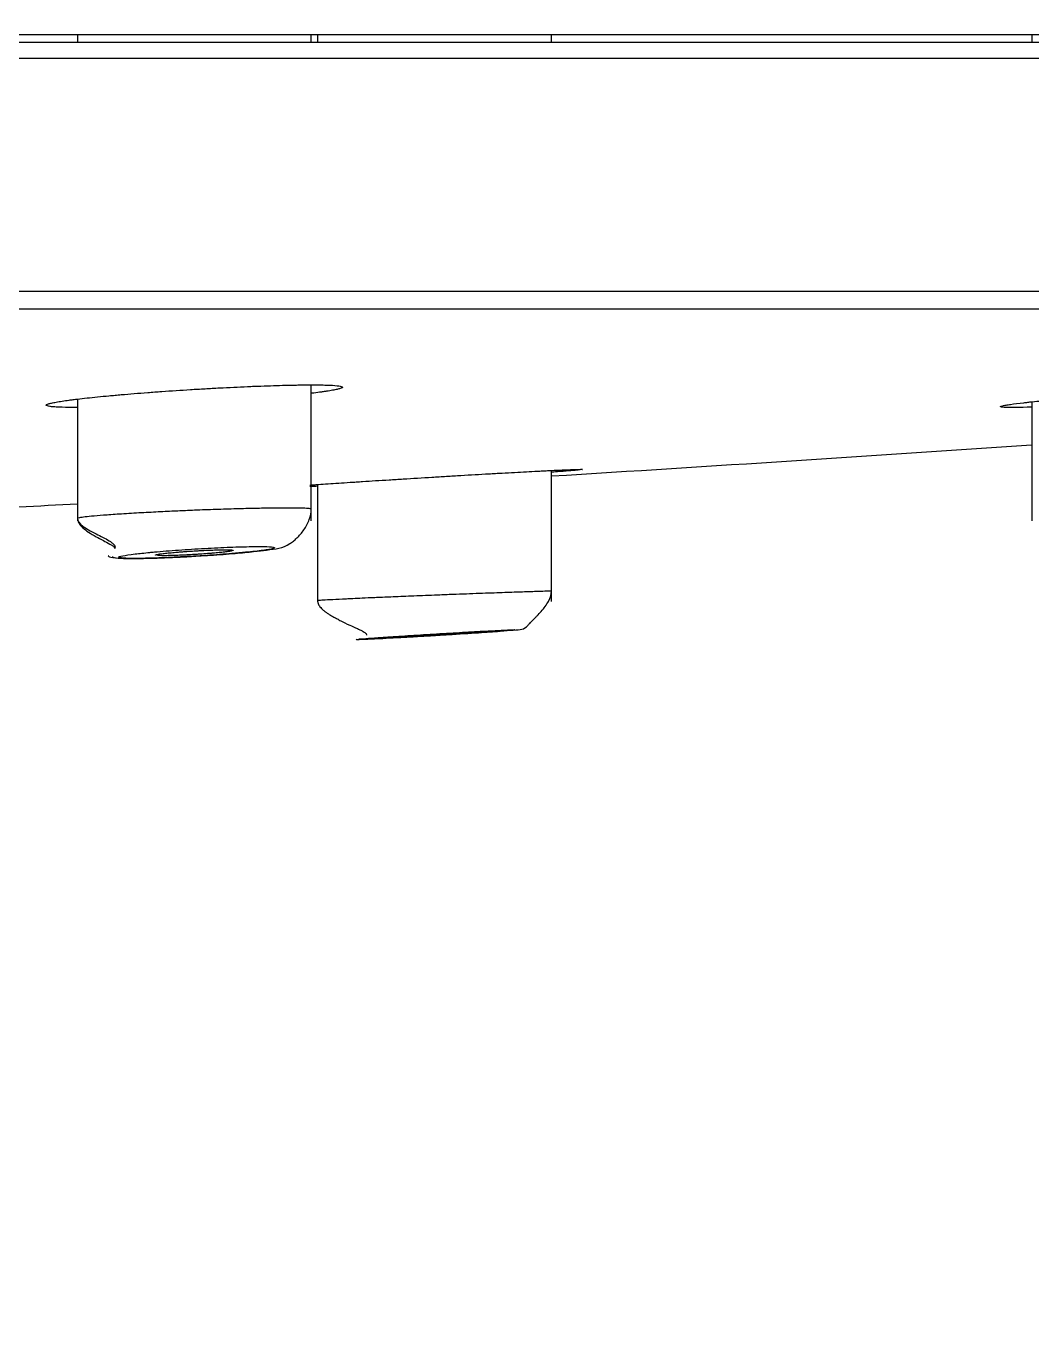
# Model space of a CAD drawing. Header units: millimetres. Extents: x 6110 to 6704, y -2661 to -1821.
# Drawn here: x 6502.372 to 6505.597, y -2068.33 to -2064.116 of the extents above; entities that cross this region are included whole.
import ezdxf

# ---------------------------------------------------------------- set-up
doc = ezdxf.new("R2010")
doc.units = ezdxf.units.MM
doc.header["$LTSCALE"] = 0.1
doc.linetypes.add('HIDDEN2', pattern=[4.7625, 3.175, -1.5875])
doc.layers.add('1', color=4, linetype='HIDDEN2', lineweight=13)
doc.layers.add('DIM', color=3, linetype='Continuous', lineweight=9)

msp = doc.modelspace()

# ---------------------------------------------------------------- hatches: boundary and pattern name
at = {"layer": 'DIM'}
h = msp.add_hatch(dxfattribs=at)
h.set_pattern_fill('ANSI31', color=2)
edge = h.paths.add_edge_path()
edge.add_line((6619.6172, -2595.9805), (6619.6172, -1962.2056))
edge.add_line((6634.6172, -1966.1101), (6619.6172, -1966.1101))
edge.add_line((6634.6172, -2610.9805), (6634.6172, -1966.1101))
edge.add_line((6634.6172, -2610.9805), (6184.4567, -2610.9805))
edge.add_line((6619.6172, -2595.9805), (6184.4567, -2595.9805))
edge.add_line((6184.4567, -2610.9805), (6184.4567, -2595.9805))

# ---------------------------------------------------------------- linework, layer by layer
at = {"layer": '1', "color": 7, "linetype": 'Continuous', "lineweight": -3}
for p, q in [((6456.1819, -2064.1422), (6512.4319, -2064.1422)), ((6502.5365, -2064.1422), (6502.5365, -2064.1672)), ((6503.2865, -2064.1672), (6503.2865, -2064.1422)), ((6503.3069, -2064.1422), (6503.3069, -2064.1672)), ((6504.0569, -2064.1672), (6504.0569, -2064.1422)), ((6505.5974, -2064.1422), (6505.5974, -2064.1672)), ((6456.1819, -2064.1672), (6512.4319, -2064.1672)), ((6512.4319, -2064.2192), (6484.3069, -2064.2192)), ((6511.7491, -2064.9661), (6456.8646, -2064.9661)), ((6511.114, -2065.0233), (6484.3069, -2065.0233)), ((6503.2865, -2065.7015), (6503.2865, -2065.2664)), ((6502.5365, -2065.3114), (6502.5365, -2065.7015)), ((6505.5974, -2065.3202), (6505.5974, -2065.7011)), ((6504.0569, -2065.9604), (6504.0569, -2065.5403)), ((6503.3069, -2065.5855), (6503.3069, -2065.9604)), ((6502.5365, -2065.7015), (6502.5365, -2065.7016)), ((6503.2865, -2065.7016), (6503.2865, -2065.7015)), ((6505.5974, -2065.7011), (6505.5974, -2065.7014)), ((6502.657, -2065.7851), (6502.6557, -2065.7913))]:
    msp.add_line(p, q, dxfattribs=at)
for start, end in [(273.520664, 273.874468), (273.085337, 273.17169)]:
    msp.add_arc((6488.7045, -1816.0297), 250, start, end, dxfattribs=at)
for points, knots in [([(6502.5344, -2065.3385), (6502.5305, -2065.3385), (6502.5267, -2065.3384), (6502.5051, -2065.3383), (6502.4899, -2065.338), (6502.4741, -2065.3373), (6502.4711, -2065.3372), (6502.4655, -2065.3368), (6502.4628, -2065.3366), (6502.4555, -2065.336), (6502.4513, -2065.3356), (6502.4412, -2065.3341), (6502.4374, -2065.3329), (6502.4364, -2065.3312), (6502.4364, -2065.3308), (6502.4368, -2065.33), (6502.4372, -2065.3297), (6502.439, -2065.3285), (6502.4428, -2065.3268), (6502.4496, -2065.325), (6502.4558, -2065.3236), (6502.4581, -2065.3231), (6502.463, -2065.3221), (6502.4656, -2065.3216), (6502.4797, -2065.3191), (6502.4936, -2065.317), (6502.5143, -2065.3142), (6502.5186, -2065.3136), (6502.5276, -2065.3125), (6502.5323, -2065.3119), (6502.5467, -2065.3102), (6502.5569, -2065.309), (6502.5889, -2065.3055), (6502.6123, -2065.3032), (6502.6441, -2065.3002), (6502.6506, -2065.2996), (6502.6638, -2065.2984), (6502.6705, -2065.2978), (6502.6908, -2065.296), (6502.7184, -2065.2937), (6502.7473, -2065.2914), (6502.7694, -2065.2898), (6502.7768, -2065.2892), (6502.7918, -2065.2881), (6502.7994, -2065.2875), (6502.8376, -2065.2848), (6502.8683, -2065.2828), (6502.9147, -2065.2799), (6502.9302, -2065.279), (6502.9536, -2065.2776), (6502.9614, -2065.2772), (6502.9769, -2065.2763), (6502.9846, -2065.2759), (6503.0229, -2065.2739), (6503.0528, -2065.2725), (6503.089, -2065.2709), (6503.0963, -2065.2706), (6503.1106, -2065.27), (6503.1177, -2065.2698), (6503.1386, -2065.269), (6503.1522, -2065.2685), (6503.1915, -2065.2673), (6503.216, -2065.2667), (6503.2444, -2065.2662), (6503.2499, -2065.2661), (6503.2607, -2065.266), (6503.266, -2065.2659), (6503.2812, -2065.2658), (6503.3003, -2065.2658), (6503.3169, -2065.266), (6503.3284, -2065.2663), (6503.3321, -2065.2664), (6503.3392, -2065.2666), (6503.3426, -2065.2667), (6503.3584, -2065.2674), (6503.3681, -2065.2682), (6503.3783, -2065.2697), (6503.381, -2065.2703), (6503.3848, -2065.2715), (6503.386, -2065.2721), (6503.3871, -2065.2743), (6503.3848, -2065.2758), (6503.3782, -2065.278), (6503.3767, -2065.2785), (6503.3732, -2065.2794), (6503.3713, -2065.2799), (6503.3651, -2065.2813), (6503.3554, -2065.2833), (6503.3428, -2065.2853), (6503.3324, -2065.2869), (6503.3287, -2065.2875), (6503.3211, -2065.2886), (6503.317, -2065.2891), (6503.3053, -2065.2907), (6503.2972, -2065.2918), (6503.2886, -2065.2928)], [0, 0, 0, 0, 0.009069, 0.009069, 0.053203, 0.053203, 0.064236, 0.064236, 0.075269, 0.075269, 0.097336, 0.097336, 0.14147, 0.14147, 0.152503, 0.152503, 0.163537, 0.163537, 0.185603, 0.20767, 0.20767, 0.218704, 0.218704, 0.229737, 0.229737, 0.27387, 0.27387, 0.284904, 0.284904, 0.295937, 0.295937, 0.318004, 0.318004, 0.362138, 0.362138, 0.373171, 0.373171, 0.384204, 0.384204, 0.406271, 0.428338, 0.428338, 0.439371, 0.439371, 0.450405, 0.450405, 0.494538, 0.494538, 0.516605, 0.516605, 0.527638, 0.527638, 0.538672, 0.538672, 0.582805, 0.582805, 0.593839, 0.593839, 0.604872, 0.604872, 0.626939, 0.626939, 0.671072, 0.671072, 0.682106, 0.682106, 0.693139, 0.693139, 0.715206, 0.737273, 0.737273, 0.748306, 0.748306, 0.75934, 0.75934, 0.803473, 0.803473, 0.82554, 0.82554, 0.847607, 0.847607, 0.89174, 0.89174, 0.902774, 0.902774, 0.913807, 0.913807, 0.935874, 0.957941, 0.957941, 0.968974, 0.968974, 0.980007, 0.980007, 1, 1, 1, 1]), ([(6505.5956, -2065.3372), (6505.5914, -2065.3374), (6505.5873, -2065.3375), (6505.5655, -2065.3381), (6505.5503, -2065.3384), (6505.5346, -2065.3385), (6505.5316, -2065.3385), (6505.526, -2065.3384), (6505.5234, -2065.3384), (6505.5161, -2065.3383), (6505.512, -2065.3381), (6505.5019, -2065.3375), (6505.4982, -2065.3369), (6505.4973, -2065.3358), (6505.4974, -2065.3356), (6505.4978, -2065.3351), (6505.4982, -2065.3348), (6505.5, -2065.334), (6505.5039, -2065.3328), (6505.5108, -2065.3315), (6505.5171, -2065.3304), (6505.5194, -2065.33), (6505.5244, -2065.3292), (6505.527, -2065.3288), (6505.5412, -2065.3268), (6505.5552, -2065.325), (6505.576, -2065.3225), (6505.5803, -2065.3221), (6505.5893, -2065.321), (6505.594, -2065.3205), (6505.6085, -2065.319), (6505.6187, -2065.3179), (6505.6509, -2065.3147), (6505.6743, -2065.3124), (6505.7062, -2065.3095), (6505.7128, -2065.3089), (6505.726, -2065.3078), (6505.7327, -2065.3072), (6505.753, -2065.3054), (6505.7807, -2065.303), (6505.8096, -2065.3007), (6505.8317, -2065.2989), (6505.8391, -2065.2983), (6505.8541, -2065.2971), (6505.8617, -2065.2965), (6505.8999, -2065.2936), (6505.9306, -2065.2913), (6505.977, -2065.288), (6505.9925, -2065.2869), (6506.0158, -2065.2853), (6506.0237, -2065.2848), (6506.0392, -2065.2837), (6506.0469, -2065.2832), (6506.0851, -2065.2807), (6506.1149, -2065.2789), (6506.1511, -2065.2767), (6506.1583, -2065.2763), (6506.1726, -2065.2755), (6506.1797, -2065.275), (6506.2006, -2065.2739), (6506.2141, -2065.2731), (6506.2533, -2065.2711), (6506.2778, -2065.2699), (6506.3061, -2065.2687), (6506.3116, -2065.2685), (6506.3224, -2065.268), (6506.3276, -2065.2678), (6506.3428, -2065.2673), (6506.3618, -2065.2667), (6506.3784, -2065.2663), (6506.3899, -2065.266), (6506.3936, -2065.266), (6506.4006, -2065.2659), (6506.4039, -2065.2659), (6506.4197, -2065.2658), (6506.4293, -2065.266), (6506.4394, -2065.2666), (6506.4421, -2065.2669), (6506.4459, -2065.2675), (6506.447, -2065.2679), (6506.4474, -2065.2684), (6506.4474, -2065.2685), (6506.4474, -2065.2686)], [0, 0, 0, 0, 0.011459, 0.011459, 0.063194, 0.063194, 0.076127, 0.076127, 0.089061, 0.089061, 0.114928, 0.114928, 0.166663, 0.166663, 0.179596, 0.179596, 0.19253, 0.19253, 0.218397, 0.244264, 0.244264, 0.257198, 0.257198, 0.270132, 0.270132, 0.321866, 0.321866, 0.3348, 0.3348, 0.347733, 0.347733, 0.373601, 0.373601, 0.425335, 0.425335, 0.438269, 0.438269, 0.451202, 0.451202, 0.47707, 0.502937, 0.502937, 0.51587, 0.51587, 0.528804, 0.528804, 0.580538, 0.580538, 0.606406, 0.606406, 0.619339, 0.619339, 0.632273, 0.632273, 0.684007, 0.684007, 0.696941, 0.696941, 0.709875, 0.709875, 0.735742, 0.735742, 0.787476, 0.787476, 0.80041, 0.80041, 0.813344, 0.813344, 0.839211, 0.865078, 0.865078, 0.878012, 0.878012, 0.890945, 0.890945, 0.94268, 0.94268, 0.968547, 0.968547, 0.994414, 0.994414, 1, 1, 1, 1]), ([(6503.2819, -2065.5873), (6503.2821, -2065.5873), (6503.2824, -2065.5872), (6503.2868, -2065.5869), (6503.2912, -2065.5866), (6503.3003, -2065.5859), (6503.305, -2065.5856), (6503.3196, -2065.5845), (6503.3299, -2065.5838), (6503.3622, -2065.5815), (6503.3858, -2065.5799), (6503.4178, -2065.5778), (6503.4244, -2065.5774), (6503.4377, -2065.5765), (6503.4444, -2065.5761), (6503.4648, -2065.5747), (6503.4926, -2065.5729), (6503.5215, -2065.5711), (6503.5437, -2065.5697), (6503.5511, -2065.5692), (6503.5662, -2065.5683), (6503.5738, -2065.5678), (6503.612, -2065.5654), (6503.6428, -2065.5635), (6503.6892, -2065.5607), (6503.7047, -2065.5598), (6503.728, -2065.5584), (6503.7358, -2065.5579), (6503.7513, -2065.557), (6503.759, -2065.5566), (6503.7972, -2065.5543), (6503.8269, -2065.5526), (6503.8631, -2065.5506), (6503.8703, -2065.5501), (6503.8845, -2065.5493), (6503.8916, -2065.549), (6503.9124, -2065.5478), (6503.9259, -2065.5471), (6503.9649, -2065.5449), (6503.9892, -2065.5436), (6504.0174, -2065.5422), (6504.0229, -2065.5419), (6504.0336, -2065.5414), (6504.0388, -2065.5411), (6504.0539, -2065.5404), (6504.0727, -2065.5395), (6504.0892, -2065.5387), (6504.1005, -2065.5382), (6504.1042, -2065.5381), (6504.1111, -2065.5378), (6504.1144, -2065.5377), (6504.13, -2065.5371), (6504.1395, -2065.5368), (6504.1493, -2065.5366), (6504.1519, -2065.5366), (6504.1555, -2065.5367), (6504.1565, -2065.5368), (6504.1573, -2065.5372), (6504.1548, -2065.5376), (6504.1479, -2065.5384), (6504.1463, -2065.5386), (6504.1427, -2065.5389), (6504.1408, -2065.5391), (6504.1344, -2065.5397), (6504.1244, -2065.5406), (6504.1116, -2065.5417), (6504.101, -2065.5425), (6504.0973, -2065.5428), (6504.0895, -2065.5434), (6504.0854, -2065.5437), (6504.0742, -2065.5446), (6504.0667, -2065.5451), (6504.0589, -2065.5457)], [0, 0, 0, 0, 0.000882, 0.000882, 0.016101, 0.016101, 0.03132, 0.03132, 0.061758, 0.061758, 0.122633, 0.122633, 0.137852, 0.137852, 0.153071, 0.153071, 0.183509, 0.213946, 0.213946, 0.229165, 0.229165, 0.244384, 0.244384, 0.305259, 0.305259, 0.335697, 0.335697, 0.350916, 0.350916, 0.366135, 0.366135, 0.42701, 0.42701, 0.442229, 0.442229, 0.457448, 0.457448, 0.487886, 0.487886, 0.548761, 0.548761, 0.56398, 0.56398, 0.579199, 0.579199, 0.609637, 0.640074, 0.640074, 0.655293, 0.655293, 0.670512, 0.670512, 0.731387, 0.731387, 0.761825, 0.761825, 0.792263, 0.792263, 0.853138, 0.853138, 0.868357, 0.868357, 0.883576, 0.883576, 0.914014, 0.944451, 0.944451, 0.95967, 0.95967, 0.974889, 0.974889, 1, 1, 1, 1]), ([(6503.3053, -2065.5911), (6503.3052, -2065.5911), (6503.3052, -2065.5911), (6503.3003, -2065.5913), (6503.2957, -2065.5915), (6503.2879, -2065.5919), (6503.2846, -2065.592), (6503.2814, -2065.5922)], [0, 0, 0, 0, 0.00672, 0.00672, 0.567265, 0.567265, 1, 1, 1, 1]), ([(6502.6856, -2065.6784), (6502.6959, -2065.6778), (6502.7166, -2065.6765), (6502.7486, -2065.6747), (6502.7798, -2065.6731), (6502.8098, -2065.6715), (6502.8382, -2065.6702), (6502.8645, -2065.669), (6502.8888, -2065.6679), (6502.9272, -2065.6663), (6502.9802, -2065.6644), (6503.0461, -2065.6624), (6503.1068, -2065.6609), (6503.1606, -2065.66), (6503.206, -2065.6596), (6503.242, -2065.6597), (6503.2679, -2065.6604), (6503.282, -2065.6616), (6503.2862, -2065.6627), (6503.2865, -2065.6633), (6503.2865, -2065.6635)], [0, 0, 0, 0, 0.04653, 0.09018, 0.130951, 0.168841, 0.203851, 0.235981, 0.26523, 0.291597, 0.374526, 0.456413, 0.537262, 0.617079, 0.695868, 0.773635, 0.850385, 0.926123, 0.982684, 1, 1, 1, 1]), ([(6502.5365, -2065.6932), (6502.5366, -2065.6931), (6502.5372, -2065.6923), (6502.5424, -2065.6907), (6502.5598, -2065.6882), (6502.5889, -2065.6853), (6502.6305, -2065.6821), (6502.666, -2065.6797), (6502.6856, -2065.6784)], [0, 0, 0, 0, 0.032559, 0.204015, 0.38649, 0.57998, 0.784485, 1, 1, 1, 1]), ([(6502.5366, -2065.6938), (6502.5365, -2065.7033), (6502.5473, -2065.7222), (6502.5835, -2065.7459), (6502.6172, -2065.7638), (6502.6357, -2065.7736), (6502.648, -2065.7809), (6502.6535, -2065.7847), (6502.656, -2065.7867), (6502.6566, -2065.7872)], [0, 0, 0, 0, 0.383586, 0.708442, 0.832267, 0.925133, 0.960804, 0.991128, 1, 1, 1, 1]), ([(6502.5368, -2065.6937), (6502.5367, -2065.7014), (6502.5474, -2065.7173), (6502.5836, -2065.7372), (6502.6164, -2065.7535), (6502.634, -2065.7627), (6502.6444, -2065.7696), (6502.6488, -2065.7731), (6502.6515, -2065.7755), (6502.6537, -2065.778), (6502.6559, -2065.7812), (6502.6573, -2065.7839), (6502.657, -2065.785), (6502.657, -2065.7851)], [0, 0, 0, 0, 0.368585, 0.679446, 0.797057, 0.883353, 0.915336, 0.929144, 0.941983, 0.954414, 0.96709, 0.995592, 1, 1, 1, 1]), ([(6502.9237, -2065.8145), (6502.937, -2065.8137), (6502.9781, -2065.8113), (6503.0407, -2065.8063), (6503.1003, -2065.8008), (6503.1671, -2065.7922), (6503.1961, -2065.7895), (6503.228, -2065.768), (6503.24, -2065.7577), (6503.2522, -2065.7449), (6503.2637, -2065.7302), (6503.2734, -2065.7142), (6503.2834, -2065.6913), (6503.2865, -2065.6745), (6503.2863, -2065.6635)], [0, 0, 0, 0, 0.067627, 0.212609, 0.337169, 0.443012, 0.717762, 0.757607, 0.790706, 0.820824, 0.851567, 0.885054, 0.92167, 1, 1, 1, 1]), ([(6502.7684, -2065.8031), (6502.7508, -2065.8048), (6502.7349, -2065.8065), (6502.7043, -2065.8101), (6502.6907, -2065.8121), (6502.673, -2065.8157), (6502.6686, -2065.8172), (6502.6693, -2065.8198), (6502.6745, -2065.8208), (6502.6936, -2065.8221), (6502.7079, -2065.8224), (6502.7433, -2065.8222), (6502.765, -2065.8218), (6502.8129, -2065.8202), (6502.8397, -2065.8191), (6502.8945, -2065.8163), (6502.9234, -2065.8147), (6502.979, -2065.811), (6503.0066, -2065.8089), (6503.0473, -2065.8055), (6503.0623, -2065.8041), (6503.0978, -2065.8006), (6503.1169, -2065.7985), (6503.1464, -2065.7945), (6503.1572, -2065.7926), (6503.1693, -2065.7893), (6503.1707, -2065.7879), (6503.1641, -2065.7857), (6503.156, -2065.7849), (6503.1314, -2065.7841), (6503.1147, -2065.784), (6503.0749, -2065.7846), (6503.0513, -2065.7853), (6503.0006, -2065.7872), (6502.9728, -2065.7885), (6502.917, -2065.7917), (6502.8882, -2065.7935), (6502.8335, -2065.7974), (6502.807, -2065.7995), (6502.7783, -2065.8021), (6502.7733, -2065.8026), (6502.7684, -2065.8031), (6502.7684, -2065.8031), (6502.7684, -2065.8031)], [0, 0, 0, 0, 0.042017, 0.042017, 0.095741, 0.095741, 0.149317, 0.149317, 0.202808, 0.202808, 0.256313, 0.256313, 0.309926, 0.309926, 0.363692, 0.363692, 0.417558, 0.417558, 0.471419, 0.471419, 0.505, 0.505, 0.558829, 0.558829, 0.612505, 0.612505, 0.666044, 0.666044, 0.719527, 0.719527, 0.773056, 0.773056, 0.826715, 0.826715, 0.88053, 0.88053, 0.934459, 0.934459, 0.988409, 0.988409, 0.999976, 0.999976, 1, 1, 1, 1]), ([(6502.6358, -2065.8135), (6502.6355, -2065.8138), (6502.6348, -2065.8157), (6502.6476, -2065.8205), (6502.6894, -2065.8228), (6502.766, -2065.8222), (6502.8507, -2065.819), (6502.9041, -2065.8158), (6502.9237, -2065.8145)], [0, 0, 0, 0, 0.037658, 0.215782, 0.425093, 0.649827, 0.875296, 1, 1, 1, 1]), ([(6502.6491, -2065.8163), (6502.6491, -2065.8165), (6502.649, -2065.818), (6502.6576, -2065.8211), (6502.6794, -2065.8221), (6502.6946, -2065.8223)], [0, 0, 0, 0, 0.065125, 0.511558, 1, 1, 1, 1]), ([(6502.7865, -2065.8116), (6502.7865, -2065.8116), (6502.7865, -2065.8116), (6502.7865, -2065.8114), (6502.7867, -2065.8112), (6502.7875, -2065.8108), (6502.7887, -2065.8103), (6502.7907, -2065.8098), (6502.7931, -2065.8093), (6502.7945, -2065.8091), (6502.7992, -2065.8083), (6502.803, -2065.8077), (6502.8098, -2065.8068), (6502.8122, -2065.8065), (6502.8175, -2065.8059), (6502.8202, -2065.8056), (6502.8289, -2065.8047), (6502.8351, -2065.804), (6502.8454, -2065.8031), (6502.8489, -2065.8028), (6502.8561, -2065.8022), (6502.8635, -2065.8016), (6502.8711, -2065.801), (6502.8789, -2065.8004), (6502.8829, -2065.8001), (6502.895, -2065.7993), (6502.9031, -2065.7987), (6502.9154, -2065.798), (6502.9194, -2065.7978), (6502.9256, -2065.7974), (6502.9276, -2065.7973), (6502.9317, -2065.7971), (6502.9337, -2065.797), (6502.9438, -2065.7965), (6502.9516, -2065.7961), (6502.961, -2065.7957), (6502.9629, -2065.7956), (6502.9666, -2065.7955), (6502.9685, -2065.7954), (6502.9739, -2065.7952), (6502.9774, -2065.7951), (6502.9876, -2065.7948), (6502.9939, -2065.7947), (6503.0027, -2065.7945), (6503.0055, -2065.7945), (6503.0107, -2065.7945), (6503.0155, -2065.7945), (6503.0197, -2065.7946), (6503.0236, -2065.7947), (6503.0254, -2065.7947), (6503.0301, -2065.795), (6503.0325, -2065.7952), (6503.0349, -2065.7956), (6503.0355, -2065.7958), (6503.0363, -2065.7961), (6503.0365, -2065.7963), (6503.0365, -2065.7965)], [0, 0, 0, 0, 0.000025, 0.000025, 0.031283, 0.031283, 0.062542, 0.0938, 0.0938, 0.125058, 0.125058, 0.187575, 0.187575, 0.218833, 0.218833, 0.250091, 0.250091, 0.312608, 0.312608, 0.343866, 0.343866, 0.375124, 0.406382, 0.406382, 0.437641, 0.437641, 0.500157, 0.500157, 0.531415, 0.531415, 0.547045, 0.547045, 0.562674, 0.562674, 0.62519, 0.62519, 0.640819, 0.640819, 0.656448, 0.656448, 0.687707, 0.687707, 0.750223, 0.750223, 0.781482, 0.781482, 0.81274, 0.843998, 0.843998, 0.875256, 0.875256, 0.937773, 0.937773, 0.969031, 0.969031, 1, 1, 1, 1]), ([(6502.9998, -2065.8028), (6502.994, -2065.8034), (6502.9877, -2065.804), (6502.9776, -2065.805), (6502.9741, -2065.8053), (6502.9668, -2065.8059), (6502.9631, -2065.8062), (6502.9518, -2065.8071), (6502.944, -2065.8077), (6502.932, -2065.8085), (6502.9279, -2065.8088), (6502.9197, -2065.8093), (6502.9156, -2065.8096), (6502.9034, -2065.8103), (6502.8953, -2065.8108), (6502.8832, -2065.8114), (6502.8792, -2065.8116), (6502.8713, -2065.812), (6502.8637, -2065.8123), (6502.8563, -2065.8126), (6502.8509, -2065.8128), (6502.8491, -2065.8128), (6502.8456, -2065.813), (6502.8438, -2065.813), (6502.8352, -2065.8133), (6502.8289, -2065.8134), (6502.8203, -2065.8135), (6502.8175, -2065.8135), (6502.8136, -2065.8136), (6502.8123, -2065.8136), (6502.8099, -2065.8136), (6502.8087, -2065.8136), (6502.803, -2065.8135), (6502.7992, -2065.8134), (6502.795, -2065.8132), (6502.7941, -2065.8131), (6502.7932, -2065.8131)], [0, 0, 0, 0, 0.09688, 0.09688, 0.145321, 0.145321, 0.193761, 0.193761, 0.290641, 0.290641, 0.339081, 0.339081, 0.387522, 0.387522, 0.484402, 0.484402, 0.532842, 0.532842, 0.581282, 0.629723, 0.629723, 0.653943, 0.653943, 0.678163, 0.678163, 0.775043, 0.775043, 0.823483, 0.823483, 0.847703, 0.847703, 0.871924, 0.871924, 0.968804, 0.968804, 1, 1, 1, 1]), ([(6503.033, -2065.7981), (6503.0324, -2065.7982), (6503.0318, -2065.7983), (6503.0299, -2065.7987), (6503.0272, -2065.7993), (6503.0237, -2065.7998), (6503.0199, -2065.8004), (6503.0177, -2065.8007), (6503.0109, -2065.8016), (6503.0057, -2065.8022), (6502.9998, -2065.8028)], [0, 0, 0, 0, 0.102336, 0.102336, 0.281869, 0.461402, 0.461402, 0.640934, 0.640934, 1, 1, 1, 1]), ([(6503.3069, -2065.9565), (6503.3068, -2065.9564), (6503.3092, -2065.9561), (6503.3232, -2065.9552), (6503.3534, -2065.9536), (6503.3825, -2065.9522), (6503.3991, -2065.9514)], [0, 0, 0, 0, 0.168094, 0.441798, 0.719095, 1, 1, 1, 1]), ([(6503.3991, -2065.9514), (6503.4057, -2065.9511), (6503.4218, -2065.9503), (6503.4517, -2065.9489), (6503.492, -2065.947), (6503.5441, -2065.9448), (6503.6086, -2065.9422), (6503.6721, -2065.9396), (6503.7283, -2065.9374), (6503.7731, -2065.9357), (6503.8154, -2065.9342), (6503.8547, -2065.9328), (6503.8907, -2065.9315), (6503.923, -2065.9304), (6503.9517, -2065.9294), (6503.9766, -2065.9285), (6503.9978, -2065.9278), (6504.0155, -2065.9272), (6504.0297, -2065.9268), (6504.0406, -2065.9265), (6504.0513, -2065.9263), (6504.0562, -2065.9264), (6504.0569, -2065.9266), (6504.0569, -2065.9266)], [0, 0, 0, 0, 0.033582, 0.077235, 0.130951, 0.194724, 0.268543, 0.352399, 0.403953, 0.454091, 0.502813, 0.550118, 0.596008, 0.640481, 0.683539, 0.725181, 0.765407, 0.804219, 0.841616, 0.877598, 0.912167, 0.980556, 1, 1, 1, 1]), ([(6503.7002, -2066.0681), (6503.7088, -2066.0676), (6503.7515, -2066.065), (6503.8221, -2066.0604), (6503.8916, -2066.0559), (6503.9583, -2066.049), (6503.9667, -2066.0528), (6503.987, -2066.0306), (6503.9936, -2066.0239), (6503.999, -2066.0185), (6504.005, -2066.0125), (6504.0139, -2066.0034), (6504.0256, -2065.9909), (6504.0381, -2065.9755), (6504.0524, -2065.9529), (6504.0571, -2065.9368), (6504.0569, -2065.9266)], [0, 0, 0, 0, 0.037897, 0.190965, 0.322666, 0.433682, 0.701911, 0.733628, 0.746514, 0.758555, 0.770749, 0.783934, 0.815049, 0.853536, 0.898562, 1, 1, 1, 1]), ([(6503.3699, -2066.0159), (6503.3731, -2066.0181), (6503.3835, -2066.0244), (6503.4071, -2066.0348), (6503.4295, -2066.0448), (6503.4445, -2066.052), (6503.453, -2066.0564), (6503.457, -2066.0591), (6503.4587, -2066.0603)], [0, 0, 0, 0, 0.181357, 0.510772, 0.761976, 0.858422, 0.937816, 1, 1, 1, 1]), ([(6503.4303, -2066.0814), (6503.4303, -2066.0815), (6503.4325, -2066.082), (6503.4526, -2066.0816), (6503.5015, -2066.0793), (6503.5603, -2066.0762), (6503.6126, -2066.0733), (6503.6606, -2066.0705), (6503.6899, -2066.0687), (6503.7002, -2066.0681)], [0, 0, 0, 0, 0.071574, 0.279658, 0.52518, 0.657383, 0.792291, 0.927422, 1, 1, 1, 1]), ([(6503.5007, -2066.0762), (6503.4851, -2066.0773), (6503.4719, -2066.0783), (6503.4504, -2066.08), (6503.4429, -2066.0807), (6503.4377, -2066.0816), (6503.4399, -2066.0817), (6503.4534, -2066.0814), (6503.4649, -2066.081), (6503.4956, -2066.0796), (6503.5153, -2066.0786), (6503.5598, -2066.0762), (6503.5854, -2066.0748), (6503.6387, -2066.0718), (6503.6673, -2066.0701), (6503.7233, -2066.0667), (6503.7516, -2066.065), (6503.8041, -2066.0616), (6503.8289, -2066.06), (6503.8637, -2066.0576), (6503.876, -2066.0568), (6503.9039, -2066.0547), (6503.9175, -2066.0537), (6503.9353, -2066.0521), (6503.9398, -2066.0516), (6503.9391, -2066.0511), (6503.934, -2066.0511), (6503.9149, -2066.0517), (6503.9006, -2066.0524), (6503.8651, -2066.0541), (6503.8434, -2066.0552), (6503.7954, -2066.0578), (6503.7686, -2066.0594), (6503.7138, -2066.0625), (6503.6849, -2066.0643), (6503.6294, -2066.0677), (6503.6018, -2066.0694), (6503.5518, -2066.0727), (6503.5287, -2066.0742), (6503.5063, -2066.0758), (6503.5035, -2066.076), (6503.5008, -2066.0762), (6503.5008, -2066.0762), (6503.5007, -2066.0762)], [0, 0, 0, 0, 0.045451, 0.045451, 0.099017, 0.099017, 0.152601, 0.152601, 0.206261, 0.206261, 0.260021, 0.260021, 0.313862, 0.313862, 0.367727, 0.367727, 0.421565, 0.421565, 0.475404, 0.475404, 0.508577, 0.508577, 0.562167, 0.562167, 0.615731, 0.615731, 0.669334, 0.669334, 0.723026, 0.723026, 0.776817, 0.776817, 0.830673, 0.830673, 0.884532, 0.884532, 0.938331, 0.938331, 0.992034, 0.992034, 0.999977, 0.999977, 1, 1, 1, 1]), ([(6503.4587, -2066.0603), (6503.4589, -2066.0605), (6503.46, -2066.0612), (6503.4614, -2066.0625), (6503.4636, -2066.0649), (6503.4643, -2066.067), (6503.4642, -2066.0683), (6503.4641, -2066.0688)], [0, 0, 0, 0, 0.029373, 0.196512, 0.368918, 0.755529, 1, 1, 1, 1]), ([(6503.5569, -2066.0744), (6503.5569, -2066.0744), (6503.5569, -2066.0744), (6503.5569, -2066.0744), (6503.5571, -2066.0744), (6503.5579, -2066.0742), (6503.5591, -2066.0741), (6503.5611, -2066.0739), (6503.5635, -2066.0737), (6503.5649, -2066.0735), (6503.5696, -2066.0732), (6503.5734, -2066.0729), (6503.5802, -2066.0724), (6503.5827, -2066.0722), (6503.5879, -2066.0718), (6503.5907, -2066.0716), (6503.5993, -2066.071), (6503.6056, -2066.0706), (6503.6159, -2066.0699), (6503.6194, -2066.0697), (6503.6267, -2066.0692), (6503.634, -2066.0687), (6503.6417, -2066.0682), (6503.6495, -2066.0677), (6503.6535, -2066.0675), (6503.6656, -2066.0667), (6503.6737, -2066.0662), (6503.6859, -2066.0655), (6503.69, -2066.0653), (6503.6961, -2066.0649), (6503.6982, -2066.0648), (6503.7023, -2066.0645), (6503.7043, -2066.0644), (6503.7143, -2066.0638), (6503.7221, -2066.0634), (6503.7315, -2066.0629), (6503.7334, -2066.0628), (6503.7371, -2066.0625), (6503.739, -2066.0624), (6503.7444, -2066.0621), (6503.7479, -2066.062), (6503.7581, -2066.0614), (6503.7644, -2066.0611), (6503.7731, -2066.0606), (6503.7759, -2066.0605), (6503.7811, -2066.0602), (6503.7859, -2066.06), (6503.7901, -2066.0598), (6503.794, -2066.0597), (6503.7958, -2066.0596), (6503.8005, -2066.0594), (6503.8029, -2066.0594), (6503.8052, -2066.0593), (6503.8059, -2066.0593), (6503.8067, -2066.0594), (6503.8069, -2066.0594), (6503.8069, -2066.0594)], [0, 0, 0, 0, 0.000197, 0.000197, 0.031458, 0.031458, 0.06272, 0.093982, 0.093982, 0.125243, 0.125243, 0.187767, 0.187767, 0.219028, 0.219028, 0.25029, 0.25029, 0.312813, 0.312813, 0.344075, 0.344075, 0.375337, 0.406598, 0.406598, 0.43786, 0.43786, 0.500383, 0.500383, 0.531645, 0.531645, 0.547276, 0.547276, 0.562906, 0.562906, 0.62543, 0.62543, 0.641061, 0.641061, 0.656691, 0.656691, 0.687953, 0.687953, 0.750476, 0.750476, 0.781738, 0.781738, 0.813, 0.844261, 0.844261, 0.875523, 0.875523, 0.938046, 0.938046, 0.969308, 0.969308, 1, 1, 1, 1]), ([(6503.7701, -2066.0625), (6503.7643, -2066.0629), (6503.7579, -2066.0633), (6503.7478, -2066.064), (6503.7443, -2066.0642), (6503.737, -2066.0647), (6503.7333, -2066.0649), (6503.7219, -2066.0657), (6503.7142, -2066.0662), (6503.7022, -2066.0669), (6503.6981, -2066.0671), (6503.6899, -2066.0676), (6503.6858, -2066.0679), (6503.6736, -2066.0686), (6503.6655, -2066.0691), (6503.6534, -2066.0698), (6503.6494, -2066.07), (6503.6416, -2066.0705), (6503.6339, -2066.0709), (6503.6265, -2066.0713), (6503.6211, -2066.0716), (6503.6193, -2066.0717), (6503.6158, -2066.0719), (6503.6141, -2066.072), (6503.6055, -2066.0725), (6503.5992, -2066.0728), (6503.5906, -2066.0732), (6503.5878, -2066.0734), (6503.5839, -2066.0736), (6503.5826, -2066.0736), (6503.5802, -2066.0737), (6503.579, -2066.0738), (6503.5733, -2066.0741), (6503.5695, -2066.0742), (6503.5653, -2066.0744), (6503.5644, -2066.0744), (6503.5635, -2066.0744)], [0, 0, 0, 0, 0.096819, 0.096819, 0.145229, 0.145229, 0.193638, 0.193638, 0.290457, 0.290457, 0.338867, 0.338867, 0.387276, 0.387276, 0.484096, 0.484096, 0.532505, 0.532505, 0.580915, 0.629324, 0.629324, 0.653529, 0.653529, 0.677734, 0.677734, 0.774553, 0.774553, 0.822963, 0.822963, 0.847167, 0.847167, 0.871372, 0.871372, 0.968191, 0.968191, 1, 1, 1, 1]), ([(6503.8032, -2066.0599), (6503.8027, -2066.06), (6503.8021, -2066.06), (6503.8003, -2066.0602), (6503.7975, -2066.0604), (6503.794, -2066.0607), (6503.7902, -2066.061), (6503.788, -2066.0612), (6503.7812, -2066.0617), (6503.776, -2066.0621), (6503.7701, -2066.0625)], [0, 0, 0, 0, 0.099126, 0.099126, 0.279301, 0.459476, 0.459476, 0.639651, 0.639651, 1, 1, 1, 1])]:
    msp.add_open_spline(points, degree=3, knots=knots, dxfattribs=at)
msp.add_open_spline([(6503.3069, -2065.9566), (6503.3051, -2065.984), (6503.3699, -2066.0159)], degree=2, dxfattribs=at)

doc.saveas('drawing.dxf')
